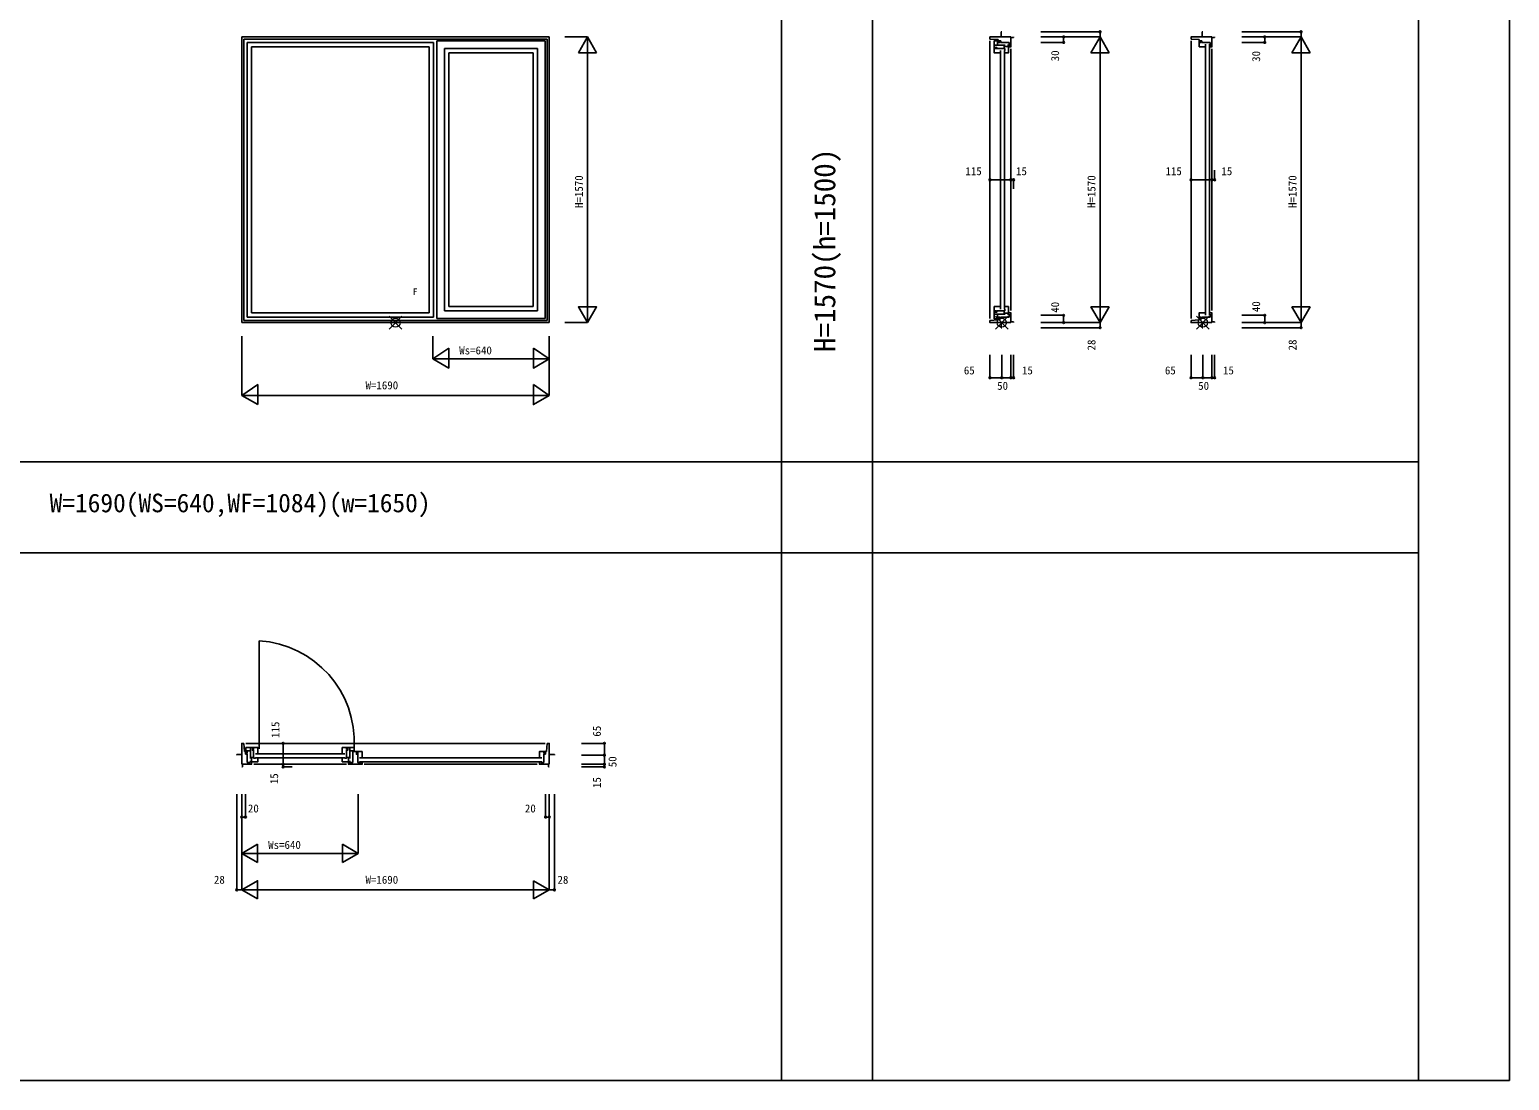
# Model space of a CAD drawing. Units: millimetres, scale not verified. Extents: x -13750 to 13750, y -10000 to 10000.
# Drawn here: x 5616 to 13750, y -10000 to -4225 of the extents above; entities that cross this region are included whole.
import ezdxf
from ezdxf.enums import TextEntityAlignment as Align

# ---------------------------------------------------------------- set-up
doc = ezdxf.new("R2010")
doc.units = ezdxf.units.MM
doc.header["$LTSCALE"] = 50
for name, color, linetype in [('0-0_0', 7, 'Continuous'), ('0-1_YKK_A1', 4, 'Continuous'), ('0-2_YKK_B1', 4, 'Continuous'), ('0-3_YKK_C1', 4, 'Continuous'), ('0-4_YKK_F1', 7, 'Continuous'), ('0-6_YKK_N1', 2, 'Continuous')]:
    doc.layers.add(name, color=color, linetype=linetype)
doc.layers.add('0-5_YKK_IN', color=1, linetype='Continuous', lineweight=18)
doc.styles.add('ＭＳ ゴシック', font='')
doc.styles.get('ＭＳ ゴシック').set_extended_font_data('MS Gothic')

msp = doc.modelspace()

# ---------------------------------------------------------------- linework, layer by layer
at = {"layer": '0-1_YKK_A1'}
for p, q in [((6782.73, -4265), (6782.73, -5835)), ((6782.73, -4265), (8472.73, -4265)), ((6794.73, -4277), (6794.73, -5822.97)), ((6794.73, -4277), (8460.73, -4277)), ((6812.73, -4295), (6812.73, -5805)), ((6812.73, -4295), (7835.73, -4295)), ((7835.73, -4295), (7835.73, -5805)), ((7854.73, -4287), (7854.73, -5813)), ((8449.73, -4287), (7854.73, -4287)), ((8449.73, -4287), (8449.73, -5813)), ((8460.73, -4277), (8460.73, -5822.97)), ((8472.73, -4265), (8472.73, -5835)), ((6836.73, -4319), (6836.73, -5781)), ((6836.73, -4319), (7811.73, -4319)), ((7811.73, -4319), (7811.73, -5781)), ((7896.73, -4329), (7896.73, -5771)), ((7896.73, -4329), (8407.73, -4329)), ((7920.73, -4353), (7920.73, -5747)), ((7920.73, -4353), (8383.73, -4353)), ((8383.73, -4353), (8383.73, -5747)), ((8407.73, -4329), (8407.73, -5771)), ((7896.73, -5771), (8407.73, -5771)), ((7920.73, -5747), (8383.73, -5747)), ((6782.73, -5835), (8472.73, -5835)), ((6794.73, -5822.97), (8460.73, -5822.97)), ((6812.73, -5805), (7835.73, -5805)), ((6836.73, -5781), (7811.73, -5781)), ((8449.73, -5813), (7854.73, -5813))]:
    msp.add_line(p, q, dxfattribs=at)
at = {"layer": '0-2_YKK_B1'}
for p, q in [((6878.73, -8178), (6878.73, -7583.5)), ((6754.73, -8209.1), (6754.73, -8212.5)), ((6782.73, -8209.1), (6782.73, -8262.5)), ((6797.09, -8192.5), (6794.73, -8147.5)), ((6797.09, -8192.5), (6812.73, -8192.5)), ((6803.53, -8192.5), (6803.53, -8207)), ((6803.53, -8207), (6812.73, -8207)), ((8450.73, -8147.5), (6804.73, -8147.5)), ((6812.73, -8192.5), (6812.73, -8203.5)), ((6812.73, -8207), (6812.73, -8252.5)), ((6829.73, -8231.5), (6829.73, -8170.5)), ((7348.73, -8204.5), (6857.73, -8204.5)), ((7376.73, -8231.5), (7376.73, -8170.5)), ((7376.73, -8189.5), (7400.73, -8189.5)), ((7400.73, -8189.5), (7400.73, -8170.5)), ((8458.37, -8192.5), (8442.73, -8192.5)), ((8442.73, -8192.5), (8442.73, -8203.5)), ((8451.93, -8207), (8442.73, -8207)), ((8442.73, -8207), (8442.73, -8252.5)), ((8451.93, -8192.5), (8451.93, -8207)), ((8458.37, -8192.5), (8460.73, -8147.5)), ((8472.73, -8209.1), (8472.73, -8262.5)), ((8500.73, -8209.1), (8500.73, -8212.5)), ((6786.73, -8262.5), (6782.73, -8262.5)), ((6786.73, -8277.5), (6782.73, -8277.5)), ((6786.73, -8277.5), (6786.73, -8262.5)), ((6786.73, -8262.5), (6838.73, -8262.5)), ((6812.73, -8252.5), (6824.73, -8252.5)), ((6824.73, -8262.5), (6824.73, -8252.5)), ((6824.73, -8252.5), (6828.93, -8252.5)), ((6847.73, -8226.1), (6829.73, -8226.1)), ((6836.73, -8252.5), (6832.43, -8252.5)), ((6836.43, -8226.1), (6836.43, -8248.5)), ((6836.73, -8262.5), (6836.73, -8252.5)), ((7357.73, -8262.5), (6848.73, -8262.5)), ((7348.73, -8226.5), (6857.73, -8226.5)), ((7358.73, -8226.1), (7376.73, -8226.1)), ((7367.73, -8262.5), (7445.73, -8262.5)), ((7369.73, -8262.5), (7369.73, -8252.5)), ((7393.73, -8252.5), (7369.73, -8252.5)), ((7370.03, -8226.1), (7370.03, -8248.5)), ((8432.73, -8226.5), (7429.73, -8226.5)), ((8432.73, -8248.5), (7429.73, -8248.5)), ((8406.73, -8262.5), (7455.73, -8262.5)), ((8468.73, -8262.5), (8416.73, -8262.5)), ((8418.73, -8262.5), (8418.73, -8252.5)), ((8418.73, -8252.5), (8423.03, -8252.5)), ((8430.73, -8252.5), (8426.53, -8252.5)), ((8430.73, -8262.5), (8430.73, -8252.5)), ((8442.73, -8252.5), (8430.73, -8252.5)), ((8468.73, -8277.5), (8468.73, -8262.5)), ((8468.73, -8262.5), (8472.73, -8262.5)), ((8468.73, -8277.5), (8472.73, -8277.5))]:
    msp.add_line(p, q, dxfattribs=at)
for points in [[(6754.73, -8209.1), (6782.73, -8209.1), (6782.73, -8147.5), (6794.73, -8147.5)], [(6829.73, -8189.5), (6805.73, -8189.5), (6805.73, -8170.5), (6847.73, -8170.5), (6847.73, -8181.5)], [(6840.93, -8170.5), (6840.93, -8185), (6847.73, -8185), (6847.73, -8228.4), (6858.23, -8228.4), (6858.23, -8227.5), (6871.73, -8227.5)], [(6847.73, -8170.7), (6871.73, -8170.7), (6871.73, -8206.5)], [(7365.53, -8170.5), (7365.53, -8185), (7358.73, -8185), (7358.73, -8228.4), (7348.23, -8228.4), (7348.23, -8227.5), (7334.73, -8227.5)], [(7358.73, -8170.7), (7334.73, -8170.7), (7334.73, -8206.5)], [(7400.73, -8170.5), (7358.73, -8170.5), (7358.73, -8181.5)], [(7393.73, -8252.5), (7393.73, -8192.5), (7419.73, -8192.5)], [(7419.73, -8207), (7412.93, -8207), (7412.93, -8192.5)], [(7419.73, -8192.7), (7419.73, -8192.5), (7419.73, -8195.4)], [(7419.73, -8192.7), (7443.73, -8192.7), (7443.73, -8228.5)], [(7419.73, -8198.7), (7419.73, -8252.5), (7443.73, -8252.5), (7443.73, -8262.5)], [(8442.73, -8192.7), (8418.73, -8192.7), (8418.73, -8228.5)], [(8500.73, -8209.1), (8472.73, -8209.1), (8472.73, -8147.5), (8460.73, -8147.5)], [(6871.73, -8225.5), (6871.73, -8248.5), (6829.73, -8248.5), (6829.73, -8244.5)], [(7334.73, -8225.5), (7334.73, -8248.5), (7376.73, -8248.5), (7376.73, -8244.5)]]:
    msp.add_lwpolyline(points, dxfattribs=at)
msp.add_arc((6842.61, -8141.22), 558.89, 356.99686, 86.29445, dxfattribs=at)
at = {"layer": '0-3_YKK_C1'}
for p, q in [((10940, -4279.36), (10895, -4277)), ((10895, -4287), (10895, -5813)), ((10940, -4279.36), (10940, -4295)), ((10940, -4285.8), (10954.5, -4285.8)), ((10940, -4295), (10951, -4295)), ((10954.5, -4285.8), (10954.5, -4295)), ((10954.5, -4295), (11000, -4295)), ((10956.6, -4237), (10960, -4237)), ((10956.6, -4265), (11010, -4265)), ((11000, -4295), (11000, -4307)), ((11010, -4307), (11000, -4307)), ((11000, -4307), (11000, -4311.2)), ((11010, -4269), (11010, -4265)), ((11025, -4269), (11010, -4269)), ((11010, -4269), (11010, -4321)), ((11025, -4269), (11025, -4265)), ((12045, -4279.36), (12000, -4277)), ((12000, -4287), (12000, -5813)), ((12045, -4279.36), (12045, -4295)), ((12045, -4285.8), (12059.5, -4285.8)), ((12045, -4295), (12056, -4295)), ((12059.5, -4285.8), (12059.5, -4295)), ((12059.5, -4295), (12105, -4295)), ((12061.6, -4237), (12065, -4237)), ((12061.6, -4265), (12115, -4265)), ((12079, -4305), (12079, -5795)), ((12101, -4305), (12101, -5795)), ((12105, -4295), (12105, -4307)), ((12115, -4307), (12105, -4307)), ((12105, -4307), (12105, -4311.2)), ((12115, -4269), (12115, -4265)), ((12130, -4269), (12115, -4269)), ((12115, -4269), (12115, -4321)), ((12130, -4269), (12130, -4265)), ((10979, -4311), (10918, -4311)), ((10952, -4339), (10952, -5761)), ((10973.6, -4329), (10973.6, -4311)), ((10973.6, -4317.7), (10996, -4317.7)), ((10974, -4339), (10974, -5761)), ((11000, -4319), (11000, -4314.7)), ((11010, -4319), (11000, -4319)), ((11010, -4331), (11010, -5769)), ((12105, -4319), (12105, -4314.7)), ((12115, -4319), (12105, -4319)), ((12115, -4331), (12115, -5769)), ((10973.6, -5771), (10973.6, -5789)), ((10940, -5820.64), (10895, -5823)), ((10979, -5789), (10918, -5789)), ((10940, -5820.64), (10940, -5805)), ((10940, -5805), (10951, -5805)), ((10940, -5814.2), (10954.5, -5814.2)), ((10954.5, -5814.2), (10954.5, -5805)), ((10954.5, -5805), (11000, -5805)), ((10956.6, -5835), (11010, -5835)), ((10973.6, -5782.3), (10996, -5782.3)), ((11010, -5781), (11000, -5781)), ((11000, -5781), (11000, -5785.3)), ((11000, -5793), (11000, -5788.8)), ((11010, -5793), (11000, -5793)), ((11000, -5805), (11000, -5793)), ((11010, -5831), (11010, -5779)), ((11025, -5831), (11010, -5831)), ((11010, -5831), (11010, -5835)), ((11025, -5831), (11025, -5835)), ((12045, -5820.64), (12000, -5823)), ((12045, -5820.64), (12045, -5805)), ((12045, -5805), (12056, -5805)), ((12045, -5814.2), (12059.5, -5814.2)), ((12059.5, -5814.2), (12059.5, -5805)), ((12059.5, -5805), (12105, -5805)), ((12061.6, -5835), (12115, -5835)), ((12115, -5781), (12105, -5781)), ((12105, -5781), (12105, -5785.3)), ((12105, -5793), (12105, -5788.8)), ((12115, -5793), (12105, -5793)), ((12105, -5805), (12105, -5793)), ((12115, -5831), (12115, -5779)), ((12130, -5831), (12115, -5831)), ((12115, -5831), (12115, -5835)), ((12130, -5831), (12130, -5835)), ((10956.6, -5863), (10960, -5863)), ((12061.6, -5863), (12065, -5863))]:
    msp.add_line(p, q, dxfattribs=at)
for points in [[(10956.6, -4237), (10956.6, -4265), (10895, -4265), (10895, -4277)], [(10937, -4311), (10937, -4287), (10918, -4287), (10918, -4329), (10929, -4329)], [(12061.6, -4237), (12061.6, -4265), (12000, -4265), (12000, -4277)], [(12045.7, -4295), (12045.7, -4319), (12081, -4319)], [(10918, -4322.2), (10932.5, -4322.2), (10932.5, -4329), (10975.9, -4329), (10975.9, -4339.5), (10975, -4339.5), (10975, -4353)], [(10918.7, -4329), (10918.7, -4353), (10954, -4353)], [(10973, -4353), (10996, -4353), (10996, -4311), (10992, -4311)], [(10918, -5777.8), (10932.5, -5777.8), (10932.5, -5771), (10975.9, -5771), (10975.9, -5760.5), (10975, -5760.5), (10975, -5747)], [(10937, -5789), (10937, -5813), (10918, -5813), (10918, -5771), (10929, -5771)], [(10918.7, -5771), (10918.7, -5747), (10954, -5747)], [(10973, -5747), (10996, -5747), (10996, -5789), (10992, -5789)], [(10956.6, -5863), (10956.6, -5835), (10895, -5835), (10895, -5823)], [(12061.6, -5863), (12061.6, -5835), (12000, -5835), (12000, -5823)], [(12045.7, -5805), (12045.7, -5781), (12081, -5781)]]:
    msp.add_lwpolyline(points, dxfattribs=at)
at = {"layer": '0-4_YKK_F1'}
for p, q in [((13750, -10000), (13750, 10000)), ((9750, -10000), (9750, 9500)), ((10250, -10000), (10250, 9500)), ((13250, -10000), (13250, 9500)), ((-13750, -6600), (13250, -6600)), ((-13750, -7100), (13250, -7100)), ((-13750, -10000), (13750, -10000))]:
    msp.add_line(p, q, dxfattribs=at)
at = {"layer": '0-5_YKK_IN'}
for p, q in [((7663.09, -5799.64), (7592.38, -5870.36)), ((7663.09, -5870.36), (7592.38, -5799.64)), ((10924.65, -5799.65), (10995.36, -5870.36)), ((10924.65, -5870.36), (10995.36, -5799.65)), ((12029.64, -5799.64), (12100.36, -5870.36)), ((12029.64, -5870.36), (12100.36, -5799.64))]:
    msp.add_line(p, q, dxfattribs=at)
for centre in [(7627.73, -5835), (10960, -5835), (12065, -5835)]:
    msp.add_circle(centre, 25, dxfattribs=at)
at = {"layer": '0-6_YKK_N1'}
for p, q in [((8682.73, -4265), (8557.73, -4265)), ((8632.73, -4351.6), (8682.73, -4265)), ((8682.73, -5835), (8682.73, -4265)), ((8682.73, -4265), (8732.73, -4351.6)), ((11175, -4237), (11500, -4237)), ((11175, -4265), (11500, -4265)), ((11450, -4351.6), (11500, -4265)), ((11500, -4237), (11500, -4265)), ((11500, -4265), (11550, -4351.6)), ((12280, -4237), (12605, -4237)), ((12280, -4265), (12605, -4265)), ((12280, -4295), (12405, -4295)), ((12405, -4295), (12405, -4265)), ((12555, -4351.6), (12605, -4265)), ((12605, -4265), (12605, -4237)), ((12605, -5835), (12605, -4265)), ((12655, -4351.6), (12605, -4265)), ((8732.73, -4351.6), (8632.73, -4351.6)), ((11550, -4351.6), (11450, -4351.6)), ((12555, -4351.6), (12655, -4351.6)), ((12130, -5050), (12130, -4998)), ((10895, -5050), (11009.89, -5050)), ((11009.89, -5050), (11025, -5050)), ((11025, -5100), (11025, -5050)), ((12115, -5050), (12000, -5050)), ((12130, -5050), (12115, -5050)), ((11500, -5835), (11550, -5748.4)), ((12555, -5748.4), (12605, -5835)), ((12555, -5748.4), (12655, -5748.4)), ((12655, -5748.4), (12605, -5835)), ((8557.73, -5835), (8682.73, -5835)), ((11175, -5795), (11300, -5795)), ((11175, -5835), (11500, -5835)), ((11300, -5795), (11300, -5835)), ((12280, -5835), (12605, -5835)), ((12605, -5863), (12605, -5835)), ((6782.73, -5910), (6782.73, -6235)), ((7832.73, -5910), (7832.73, -6035)), ((8472.73, -6235), (8472.73, -5910)), ((11175, -5863), (11500, -5863)), ((12280, -5863), (12605, -5863)), ((7919.96, -5975.36), (7832.73, -6035)), ((7919.96, -6075.36), (7919.96, -5975.36)), ((8385.5, -5975.36), (8472.73, -6035)), ((8385.5, -6075.36), (8385.5, -5975.36)), ((10895, -6013), (10895, -6138)), ((10960, -6013), (10960, -6138)), ((11010, -6013), (11010, -6138)), ((11025, -6013), (11025, -6138)), ((12000, -6013), (12000, -6138)), ((12065, -6013), (12065, -6138)), ((12115, -6013), (12115, -6138)), ((12130, -6013), (12130, -6138)), ((7832.73, -6035), (8472.73, -6035)), ((8385.5, -6175.36), (8472.73, -6235)), ((8385.5, -6275.36), (8385.5, -6175.36)), ((10895, -6138), (10960, -6138)), ((12000, -6138), (12065, -6138)), ((6782.73, -6235), (8472.73, -6235)), ((6782.73, -6235), (6869.96, -6285.36)), ((6869.96, -6285.36), (6869.96, -6275.36)), ((7010.16, -8262.5), (7010.16, -8147.5)), ((8650.73, -8147.5), (8775.73, -8147.5)), ((8650.73, -8212.5), (8775.73, -8212.5)), ((8775.73, -8147.5), (8775.73, -8212.5)), ((7010.16, -8277.5), (7010.16, -8262.5)), ((7010.16, -8277.5), (7060.16, -8277.5)), ((8650.73, -8262.5), (8775.73, -8262.5)), ((8650.73, -8277.5), (8775.73, -8277.5)), ((6754.73, -8427.5), (6754.73, -8952.5)), ((6782.73, -8427.5), (6782.73, -8952.5)), ((6802.73, -8427.5), (6802.73, -8552.5)), ((7422.73, -8427.5), (7422.73, -8752.5)), ((8452.73, -8427.5), (8452.73, -8552.5)), ((8472.73, -8427.5), (8472.73, -8952.5)), ((8500.73, -8427.5), (8500.73, -8952.5)), ((6802.73, -8552.5), (6782.73, -8552.5)), ((8452.73, -8552.5), (8472.73, -8552.5)), ((6869.34, -8702.5), (6782.73, -8752.5)), ((6869.34, -8802.5), (6869.34, -8702.5)), ((7336.13, -8802.5), (7336.13, -8702.5)), ((7336.13, -8702.5), (7422.73, -8752.5)), ((6782.73, -8752.5), (7422.73, -8752.5)), ((6869.34, -8802.5), (6782.73, -8752.5)), ((7336.13, -8802.5), (7422.73, -8752.5)), ((7391.73, -8752.5), (7361.73, -8752.5)), ((8386.13, -8902.5), (8386.13, -9002.5)), ((8472.73, -8952.5), (8386.13, -8902.5)), ((6754.73, -8952.5), (6782.73, -8952.5)), ((6782.73, -8952.5), (8472.73, -8952.5)), ((6782.73, -8952.5), (6869.34, -9002.5)), ((8472.73, -8952.5), (8386.13, -9002.5)), ((8472.73, -8952.5), (8500.73, -8952.5))]:
    msp.add_line(p, q, dxfattribs=at)
for points in [[(11175, -4295), (11300, -4295), (11300, -4265)], [(11500, -4265), (11500, -5835), (11500, -5863)], [(11550, -5748.4), (11450, -5748.4), (11500, -5835)], [(12280, -5795), (12405, -5795), (12405, -5835)], [(7832.73, -6035), (7919.96, -6085.36), (7919.96, -6075.36)], [(8472.73, -6035), (8385.5, -6085.36), (8385.5, -6075.36)], [(6869.96, -6275.36), (6869.96, -6175.36), (6782.73, -6235)], [(10960, -6138), (11010, -6138), (11025, -6138)], [(12065, -6138), (12115, -6138), (12130, -6138)], [(8472.73, -6235), (8385.5, -6285.36), (8385.5, -6275.36)], [(8775.73, -8212.5), (8775.73, -8262.5), (8775.73, -8277.5)], [(6782.73, -8952.5), (6869.34, -8902.5), (6869.34, -9002.5)]]:
    msp.add_lwpolyline(points, dxfattribs=at)
msp.add_lwpolyline([(8682.73, -5835), (8732.73, -5748.4), (8632.73, -5748.4)], close=True, dxfattribs=at)
for centre in [(11300, -4265), (11300, -4295), (11500, -4237), (12405, -4265), (12405, -4295), (12605, -4237), (10895, -5050), (11009.89, -5050), (11025, -5050), (12000, -5050), (12115, -5050), (12130, -5050), (11300, -5795), (11300, -5835), (12405, -5795), (12405, -5835), (11500, -5863), (12605, -5863), (10895, -6138), (10960, -6138), (11010, -6138), (11025, -6138), (12000, -6138), (12065, -6138), (12115, -6138), (12130, -6138), (7010.16, -8147.5), (8775.73, -8147.5), (8775.73, -8212.5), (7010.16, -8262.5), (7010.16, -8277.5), (8775.73, -8262.5), (8775.73, -8277.5), (6782.73, -8552.5), (6802.73, -8552.5), (8452.73, -8552.5), (8472.73, -8552.5), (6754.73, -8952.5), (8500.73, -8952.5)]:
    msp.add_circle(centre, 5, dxfattribs=at)

# ---------------------------------------------------------------- texts
at = {"layer": '0-0_0', "color": 3, "style": 'ＭＳ ゴシック'}
msp.add_text('H=1570(h=1500)', height=117.3, rotation=90, dxfattribs=at).set_placement((10080, -5996.67), align=Align.BOTTOM_LEFT)
msp.add_text('W=1690(WS=640,WF=1084)(w=1650)', height=102.6, dxfattribs=at).set_placement((5726.33, -6908.33), align=Align.BOTTOM_LEFT)
at = {"layer": '0-1_YKK_A1', "style": 'ＭＳ ゴシック'}
msp.add_text('F', height=36.66, dxfattribs=at).set_placement((7722.71, -5695), align=Align.BOTTOM_LEFT)
at = {"layer": '0-6_YKK_N1', "style": 'ＭＳ ゴシック'}
for s, p in [('30', (11288, -4398.89)), ('30', (12393, -4401.93)), ('H=1570', (8670.73, -5205)), ('H=1570', (11488, -5205)), ('H=1570', (12593, -5205)), ('40', (11288, -5780.92)), ('40', (12393, -5777.48)), ('28', (11488, -5988.24)), ('28', (12593, -5987.86)), ('115', (7002.36, -8117.62)), ('65', (8769.57, -8110.67)), ('50', (8855.44, -8278.63)), ('15', (6995.79, -8371.96)), ('15', (8769.57, -8392.9))]:
    msp.add_text(s, height=43.99, rotation=90, dxfattribs=at).set_placement(p, align=Align.BOTTOM_LEFT)
for s, p in [('115', (10760.01, -5038)), ('15', (11038.14, -5038)), ('115', (11859.76, -5038)), ('15', (12166.95, -5038)), ('Ws=640', (7977.73, -6023)), ('65', (10751.48, -6132.91)), ('15', (11070.94, -6132.91)), ('65', (11856.48, -6132.91)), ('15', (12175.94, -6132.91)), ('W=1690', (7462.73, -6214.78)), ('50', (10934.49, -6217.72)), ('50', (12039.49, -6217.72)), ('20', (6816.26, -8540.5)), ('20', (8338.78, -8540.5)), ('Ws=640', (6927.73, -8740.5)), ('28', (6629.5, -8932.28)), ('W=1690', (7462.73, -8932.28)), ('28', (8517.91, -8932.28))]:
    msp.add_text(s, height=43.99, dxfattribs=at).set_placement(p, align=Align.BOTTOM_LEFT)

doc.saveas('drawing.dxf')
